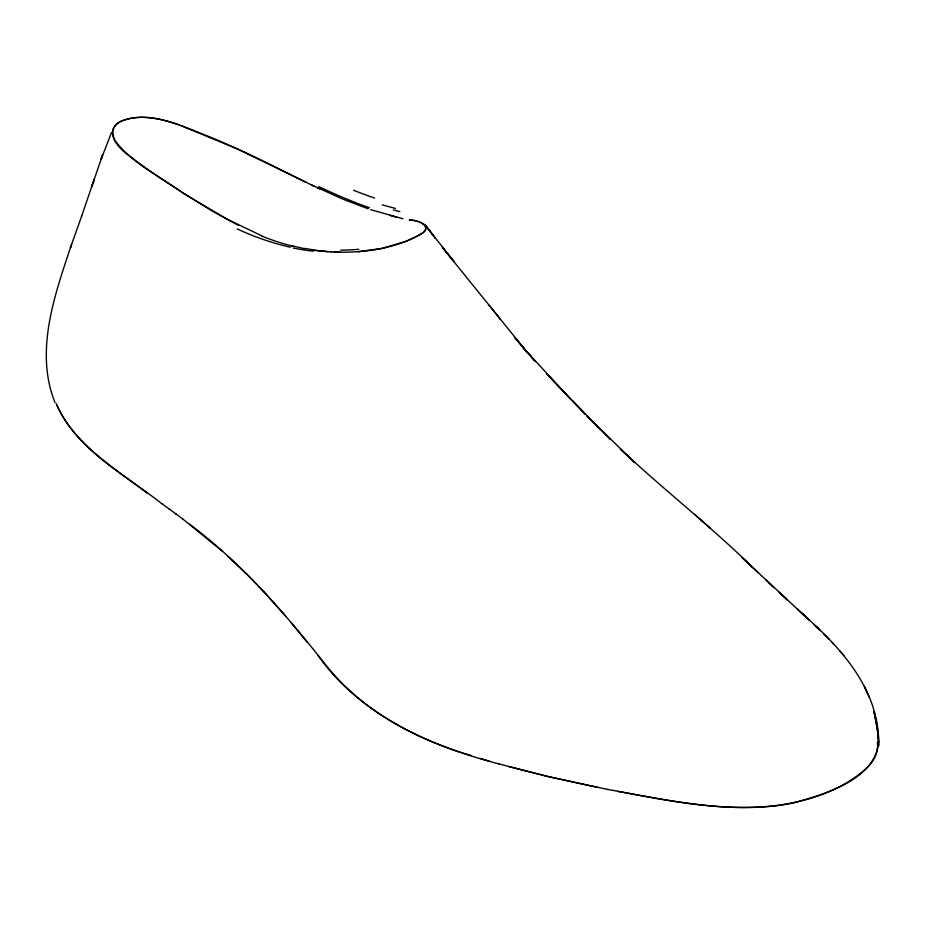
<?xml version="1.0" encoding="UTF-8"?>
<svg xmlns="http://www.w3.org/2000/svg" width="925" height="925" viewBox="0 0 925 925"><rect width="100%" height="100%" fill="white"/><g stroke="black" fill="none" stroke-linecap="round" stroke-linejoin="round"><path stroke-width="1.39" d="M71.583 244.42L70.392 247.842L81.701 215.999M101.981 156.718L102.594 154.949L101.102 159.354L111.474 132.587M93.506 181.416L94.338 179.08L91.679 186.746L101.704 157.528M81.585 216.346L92.523 184.283M70.589 247.264C54.228 296.231 34.676 351.858 54.991 402.514M418.794 235.181C434.623 227.908 420.413 219.768 409.474 220.069M418.135 235.632C392.547 249.276 362.843 252.964 334.191 252.074M407.116 240.905L417.221 236.095A16.766 3.619 -21 0 0 418.412 235.412C434.877 227.908 420.031 219.965 409.37 220.185M405.959 241.356L381.724 248.467L358.333 251.681M795.685 802.31C825.782 793.928 876.738 778.85 878.542 740.937M773.705 806.068C717.846 811.78 662.288 799.246 607.609 789.407M340.296 252.213L331.185 251.947M313.529 250.201L331.254 251.935M328.259 251.75L313.563 250.201M617.657 791.372C684.778 803.721 757.286 819.087 823.354 793.985A124.158 60.657 -6.9 0 0 834.061 789.36L836.986 787.961A123.568 60.379 -6.9 0 0 855.301 777.208L857.567 775.543A124.181 60.668 -6.9 0 0 864.898 769.565C873.015 762.975 878.923 753.17 877.374 742.347M304.903 248.767L290.623 245.541M607.783 789.464L547.577 776.457L499.038 763.923M597.77 787.452L547.785 776.48L508.6 766.571M402.999 218.762L370.694 209.686M396.305 217.132L389.587 215.375M317.911 655.316C360.634 715.603 429.686 745.816 498.991 763.946M480.295 758.407L489.591 761.194M471.091 755.54C414.308 738.786 359.709 709.533 323.218 661.687C283.408 611.575 240.997 562.77 189.556 524.151M178.756 124.771C160.476 118.666 139.016 113.266 120.574 121.58A17.297 10.129 0.7 0 0 119.302 122.297C114.712 124.84 111 130.159 113.162 135.547A66.403 38.769 -0.9 0 0 115.024 140.577C132.737 164.164 161.216 177.045 184.734 194.169M368.196 208.819L342.215 198.875L311.459 184.931M181.89 125.997L237.494 149.052L305.643 182.098M261.659 235.782L227.157 219.19L187.659 195.903M317.24 187.694L320.096 189.035M314.408 186.353L296.578 177.635M296.659 177.658C265.533 162.083 234.372 146.428 201.904 133.79C176.918 123.881 148.671 110.919 121.649 120.886A22.154 12.985 0.8 0 0 117.036 123.696C105.045 134.877 120.273 149.792 129.916 156.267C148.37 170.558 168.084 183.127 187.555 195.973M238.465 225.376L213.004 211.501L184.873 194.123M161.748 503.628C124.621 474.328 77.434 450.348 57.026 405.52M147.642 493.488C113.983 467.692 73.584 443.988 56.148 403.45M161.713 503.582L168.859 508.762M168.766 508.681L175.912 513.918M175.773 513.803L182.896 519.098M182.722 518.96L221.931 550.872M757.91 572.471C714.181 529.031 665.457 491.163 620.421 449.18L634.654 462.512L586.797 415.776L600.163 429.177L597.018 425.939M710.25 528.14L694.687 514.358M878.704 742.521C878.553 688.362 840.282 647.049 802.195 613.668L809.19 620.051L741.862 557.428L752.765 567.661M802.195 613.668L807.976 618.929M781.463 594.463L787.372 599.99L778.989 592.139M765.993 580.044L773.878 587.467L768.536 582.438M799.801 611.379L804.241 615.553L797.373 609.101M820.313 630.63L816.243 626.734L819.168 629.532M815.098 625.624L818.001 628.422L813.942 624.514M246.119 573.419L263.509 591.295L285.86 616.374M828.916 639.233L823.747 634.018M563.163 391.321L585.433 414.377L546.872 374.001L569.95 398.513M610.292 439.583L572.529 400.791M559.856 387.529L522.833 347.28L534.87 361.039L514.878 337.648L526.522 351.523L442.347 247.403L453.921 261.486L424.61 224.336L435.27 238.176L425.592 225.272M832.327 642.771L833.425 643.95M843.912 655.64L839.958 651.073M291.225 622.756L307.377 642.493M498.841 317.31L500.356 319.183L489.117 305.204M869.061 696.93L864.378 686.396L867.581 693.611M293.433 246.374A374.544 288.137 -84.8 0 1 261.602 235.968M313.483 251.172A339.336 260.064 -87.5 0 1 293.202 248.039M358.75 249.299A357.536 260.781 -58.6 0 1 340.782 250.143M395.553 208.437A431.223 92.939 31.1 0 1 382.175 204.795M374.59 198.066A335.787 90.002 35.8 0 1 353.535 190.261M227.989 556.538A917.392 710.319 -68 0 1 245.969 573.616M795.72 802.357A114.793 60.992 -5.4 0 1 773.716 806.138M369.491 207.778A420.817 144.023 41.9 0 1 318.905 186.607M399.854 211.617A452.244 104.109 33.3 0 1 393.333 209.906M313.529 249.854A336.85 251.068 78.8 0 1 304.915 248.374M290.277 247.229A437.629 338.307 -81 0 1 237.262 228.938M876.426 722.864L873.975 711.718L877.686 730.692L878.692 745.77L878.264 734.959L878.438 738.266L875.859 719.465L876.426 722.864"/></g></svg>
